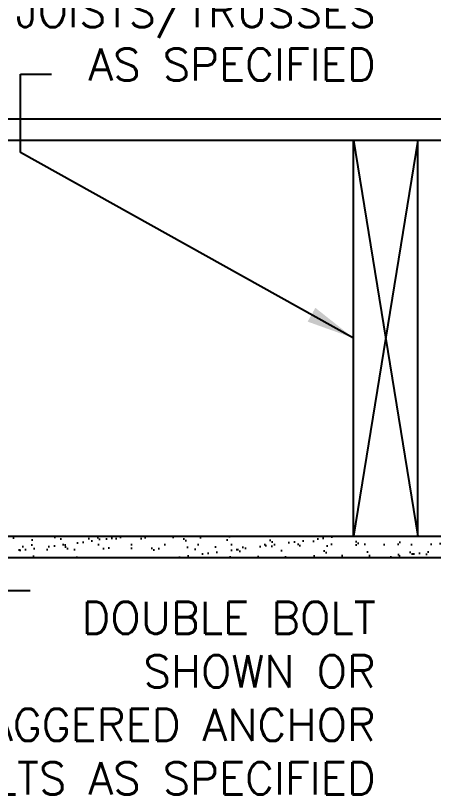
# Model space of a CAD drawing. Header units: inches. Extents: x 154.4 to 216.6, y 89.9 to 174.9.
# Drawn here: x 192.52 to 202.29, y 123.2 to 141.39 of the extents above; entities that cross this region are included whole.
import ezdxf

# ---------------------------------------------------------------- set-up
doc = ezdxf.new("R2010")
doc.units = ezdxf.units.IN
doc.header["$MEASUREMENT"] = 0
for name, color, linetype in [('HATCH', 12, 'Continuous'), ('line25', 2, 'Continuous'), ('LINE9', 9, 'Continuous'), ('TEXT', 4, 'Continuous')]:
    doc.layers.add(name, color=color, linetype=linetype)
doc.styles.add('DIM', font='romans.shx', dxfattribs={"width": 0.7})
doc.styles.add('ROMANS', font='romans.shx', dxfattribs={"height": 0.75})
doc.dimstyles.new('ext_12', dxfattribs={"dimscale": 12, "dimtxt": 0.09375, "dimasz": 0.09375, "dimexe": 0.09375, "dimexo": 0.0625, "dimgap": 0.0625, "dimtad": 1, "dimdec": 1, "dimzin": 3, "dimdsep": 46, "dimlunit": 4, "dimtxsty": 'DIM', "dimcen": 0.09, "dimdle": 0.09375, "dimclrt": 4, "dimadec": 0, "dimazin": 0, "dimtfac": 1, "dimtdec": 1, "dimtmove": 2, "dimatfit": 3, "dimfxl": 1, "dimfrac": 2, "dimtolj": 1, "dimtzin": 0, "dimarcsym": 0})

msp = doc.modelspace()

# ---------------------------------------------------------------- hatches: boundary and pattern name
at = {"layer": 'HATCH'}
h = msp.add_hatch(dxfattribs=at)
h.set_pattern_fill('AR-SAND', color=256, scale=0.25, style=0)
h.set_pattern_definition([(37.5, (77.33637, 8.8605), (-0.0157483, 0.4817059), [0, -0.38, 0, -0.425, 0, -0.40625]), (7.5, (77.33637, 8.8605), (0.4424442, 0.7055365), [0, -0.205, 0, -0.3425, 0, -0.13125]), (327.5, (77.02887, 8.8605), (0.7785355, 0.0014148), [0, -0.125, 0, -0.45, 0, -0.5875]), (317.5, (77.02887, 8.8605), (0.7515317, 0.219419), [0, -0.0625, 0, -0.295, 0, -0.3375])])
h.paths.add_polyline_path([(188.422, 129.231), (188.422, 128.731), (204.578, 128.731), (204.578, 129.231)])

# ---------------------------------------------------------------- linework, layer by layer
for p, q in [((201.922, 138.481), (200.422, 129.231)), ((200.422, 138.481), (201.922, 129.231))]:
    msp.add_line(p, q, dxfattribs=at)
at = {"layer": 'line25'}
for p, q in [((188.422, 138.481), (204.578, 138.481)), ((200.422, 129.231), (200.422, 138.481)), ((201.922, 129.231), (201.922, 138.481)), ((188.422, 129.231), (204.578, 129.231))]:
    msp.add_line(p, q, dxfattribs=at)
at = {"layer": 'LINE9'}
for p, q in [((188.422, 138.981), (204.578, 138.981)), ((188.422, 128.731), (204.578, 128.731))]:
    msp.add_line(p, q, dxfattribs=at)
at = {"layer": 'TEXT'}
msp.add_line((192.632, 140.021), (193.362, 140.021), dxfattribs=at)

# ---------------------------------------------------------------- texts
at = {"layer": 'TEXT', "char_height": 0.75, "width": 11.43486, "attachment_point": 6, "style": 'ROMANS'}
for s, insert in [('\\A1;FLOOR JOISTS/TRUSSES \\PAS SPECIFIED', (200.941, 141.496)), ('DOUBLE BOLT SHOWN OR STAGGERED ANCHOR BOLTS AS SPECIFIED', (200.941, 125.448))]:
    msp.add_mtext(s, dxfattribs=dict(at, insert=insert))

# ---------------------------------------------------------------- leaders
at = {"layer": 'TEXT'}
for points in [[(189.686, 138.981), (191.693, 145.089), (194.116, 145.089)], [(200.422, 133.856), (192.632, 138.189), (192.632, 140.021)], [(190.672, 130.731), (191.761, 127.957), (192.857, 127.957)]]:
    msp.add_leader(points, dimstyle='ext_12', override={"dimgap": 0.0625, "dimtad": 0}, dxfattribs=at)

doc.saveas('drawing.dxf')
